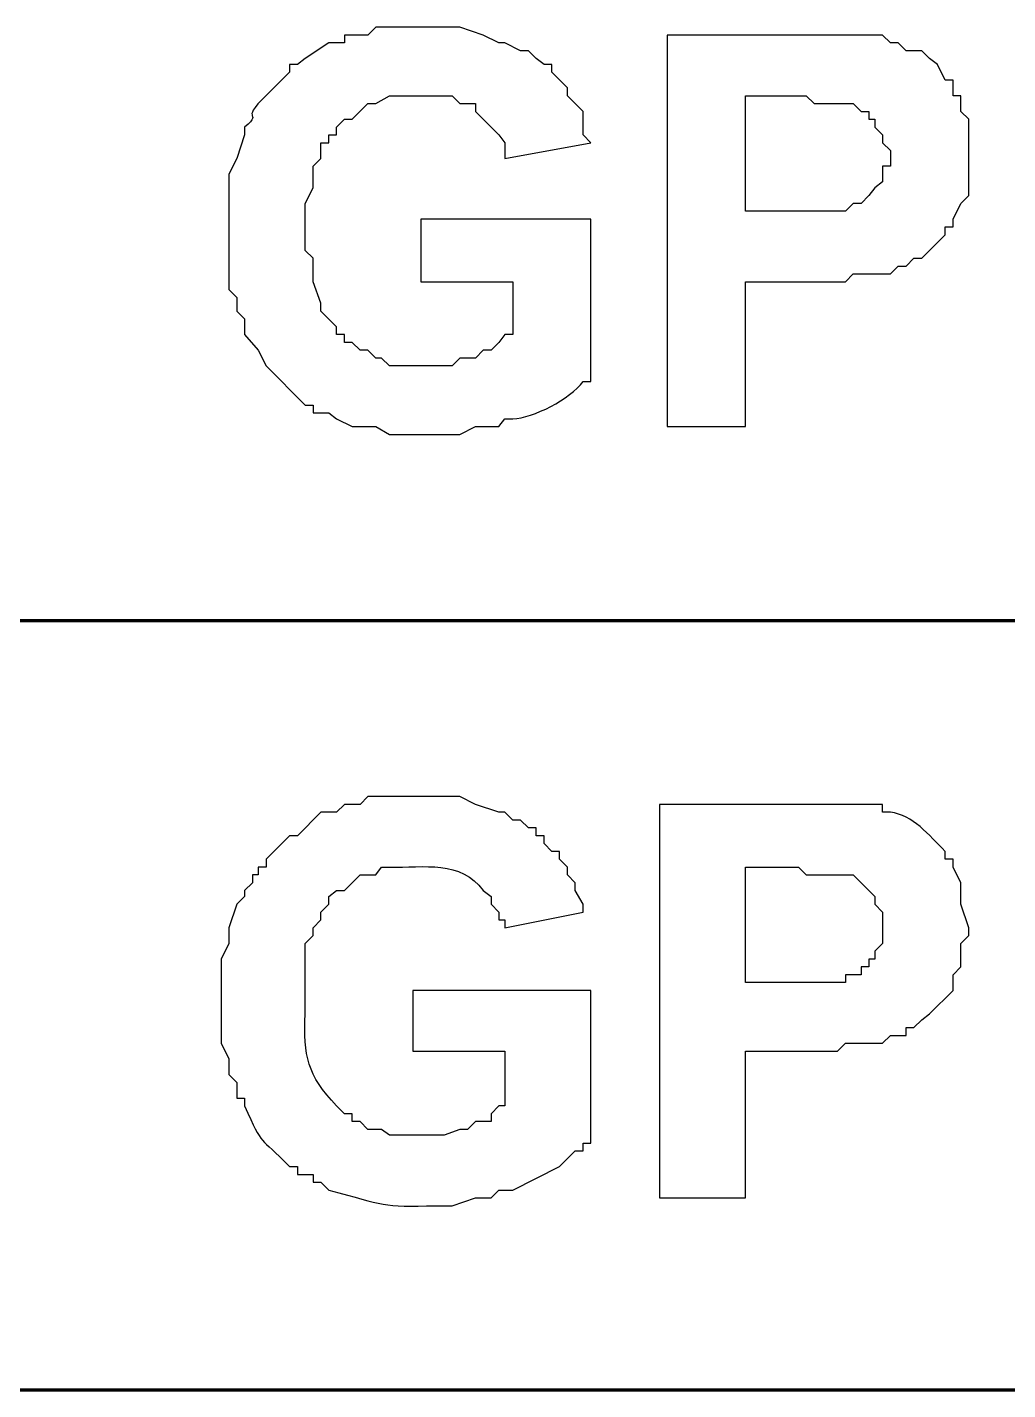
# Model space of a CAD drawing. Header units: millimetres. Extents: x -109 to -14.2, y -107.5 to -24.7.
# Drawn here: x -43.356 to -40.123, y -91.504 to -87.013 of the extents above; entities that cross this region are included whole.
import ezdxf

# ---------------------------------------------------------------- set-up
doc = ezdxf.new("R2010")
doc.units = ezdxf.units.MM
doc.header["$MEASUREMENT"] = 0
doc.layers.add('layer 1', color=7, linetype='Continuous')

msp = doc.modelspace()

# ---------------------------------------------------------------- linework, layer by layer
at = {"layer": 'layer 1', "color": 0}
for points, knots in [([(-42.0589, -87.8515), (-42.0589, -87.8515), (-42.0589, -87.645), (-42.0589, -87.645), (-42.0589, -87.645), (-42.0589, -87.645), (-41.4974, -87.645), (-41.4974, -87.645), (-41.4974, -87.645), (-41.4974, -87.645), (-41.4974, -88.1806), (-41.4974, -88.1806), (-41.4974, -88.1806), (-41.4974, -88.1806), (-41.5232, -88.1806), (-41.5232, -88.1806), (-41.5232, -88.1806), (-41.5664, -88.2373), (-41.6871, -88.3017), (-41.7556, -88.3032), (-41.7556, -88.3032), (-41.7556, -88.3032), (-41.7814, -88.3032), (-41.7814, -88.3032), (-41.7814, -88.3032), (-41.7814, -88.3032), (-41.8008, -88.329), (-41.8008, -88.329), (-41.8008, -88.329), (-41.8008, -88.329), (-41.8782, -88.329), (-41.8782, -88.329), (-41.8782, -88.329), (-41.8782, -88.329), (-41.9298, -88.3548), (-41.9298, -88.3548), (-41.9298, -88.3548), (-41.9298, -88.3548), (-42.1621, -88.3548), (-42.1621, -88.3548), (-42.1621, -88.3548), (-42.1621, -88.3548), (-42.2073, -88.329), (-42.2073, -88.329), (-42.2073, -88.329), (-42.2073, -88.329), (-42.2848, -88.329), (-42.2848, -88.329), (-42.2848, -88.329), (-42.2848, -88.329), (-42.3364, -88.3032), (-42.3364, -88.3032), (-42.3364, -88.3032), (-42.3364, -88.3032), (-42.3622, -88.2839), (-42.3622, -88.2839), (-42.3622, -88.2839), (-42.3622, -88.2839), (-42.4138, -88.2839), (-42.4138, -88.2839), (-42.4138, -88.2839), (-42.4138, -88.2839), (-42.4138, -88.258), (-42.4138, -88.258), (-42.4138, -88.258), (-42.4138, -88.258), (-42.4396, -88.258), (-42.4396, -88.258), (-42.4396, -88.258), (-42.4396, -88.258), (-42.5687, -88.129), (-42.5687, -88.129), (-42.5687, -88.129), (-42.5687, -88.129), (-42.5945, -88.0774), (-42.5945, -88.0774), (-42.5945, -88.0774), (-42.5945, -88.0774), (-42.6397, -88.0257), (-42.6397, -88.0257), (-42.6397, -88.0257), (-42.6397, -88.0257), (-42.6397, -87.9741), (-42.6397, -87.9741), (-42.6397, -87.9741), (-42.6397, -87.9741), (-42.6655, -87.9483), (-42.6655, -87.9483), (-42.6655, -87.9483), (-42.6655, -87.9483), (-42.6655, -87.9031), (-42.6655, -87.9031), (-42.6655, -87.9031), (-42.6655, -87.9031), (-42.6913, -87.8773), (-42.6913, -87.8773), (-42.6913, -87.8773), (-42.6913, -87.8773), (-42.6913, -87.4965), (-42.6913, -87.4965), (-42.6913, -87.4965), (-42.6913, -87.4965), (-42.6655, -87.4449), (-42.6655, -87.4449), (-42.6655, -87.4449), (-42.6655, -87.4449), (-42.6397, -87.3675), (-42.6397, -87.3675), (-42.6397, -87.3675), (-42.6397, -87.3675), (-42.6397, -87.3417), (-42.6397, -87.3417), (-42.6397, -87.3417), (-42.5677, -87.2814), (-42.678, -87.3366), (-42.5429, -87.2126), (-42.5429, -87.2126), (-42.5429, -87.2126), (-42.4913, -87.161), (-42.4913, -87.161), (-42.4913, -87.161), (-42.4913, -87.161), (-42.4913, -87.1351), (-42.4913, -87.1351), (-42.4913, -87.1351), (-42.4913, -87.1351), (-42.4654, -87.1351), (-42.4654, -87.1351), (-42.4654, -87.1351), (-42.4654, -87.1351), (-42.4396, -87.1158), (-42.4396, -87.1158), (-42.4396, -87.1158), (-42.4396, -87.1158), (-42.3622, -87.0642), (-42.3622, -87.0642), (-42.3622, -87.0642), (-42.3622, -87.0642), (-42.3106, -87.0642), (-42.3106, -87.0642), (-42.3106, -87.0642), (-42.3106, -87.0642), (-42.3106, -87.0383), (-42.3106, -87.0383), (-42.3106, -87.0383), (-42.3106, -87.0383), (-42.2331, -87.0383), (-42.2331, -87.0383), (-42.2331, -87.0383), (-42.2331, -87.0383), (-42.2073, -87.0125), (-42.2073, -87.0125), (-42.2073, -87.0125), (-42.2073, -87.0125), (-41.9298, -87.0125), (-41.9298, -87.0125), (-41.9298, -87.0125), (-41.9298, -87.0125), (-41.8524, -87.0383), (-41.8524, -87.0383), (-41.8524, -87.0383), (-41.8524, -87.0383), (-41.8008, -87.0642), (-41.8008, -87.0642), (-41.8008, -87.0642), (-41.8008, -87.0642), (-41.7814, -87.0642), (-41.7814, -87.0642), (-41.7814, -87.0642), (-41.7814, -87.0642), (-41.7297, -87.09), (-41.7297, -87.09), (-41.7297, -87.09), (-41.7297, -87.09), (-41.7039, -87.09), (-41.7039, -87.09), (-41.7039, -87.09), (-41.7039, -87.09), (-41.6781, -87.1158), (-41.6781, -87.1158), (-41.6781, -87.1158), (-41.6781, -87.1158), (-41.6523, -87.1351), (-41.6523, -87.1351), (-41.6523, -87.1351), (-41.6523, -87.1351), (-41.6265, -87.1351), (-41.6265, -87.1351), (-41.6265, -87.1351), (-41.6265, -87.1351), (-41.6265, -87.161), (-41.6265, -87.161), (-41.6265, -87.161), (-41.6265, -87.161), (-41.5749, -87.2126), (-41.5749, -87.2126), (-41.5749, -87.2126), (-41.5749, -87.2126), (-41.5749, -87.2384), (-41.5749, -87.2384), (-41.5749, -87.2384), (-41.5749, -87.2384), (-41.5232, -87.29), (-41.5232, -87.29), (-41.5232, -87.29), (-41.5232, -87.29), (-41.5232, -87.3675), (-41.5232, -87.3675), (-41.5232, -87.3675), (-41.5232, -87.3675), (-41.4974, -87.3933), (-41.4974, -87.3933), (-41.4974, -87.3933), (-41.4974, -87.3933), (-41.7814, -87.4449), (-41.7814, -87.4449), (-41.7814, -87.4449), (-41.7814, -87.4449), (-41.7814, -87.3933), (-41.7814, -87.3933), (-41.7814, -87.3933), (-41.7814, -87.3933), (-41.8008, -87.3675), (-41.8008, -87.3675), (-41.8008, -87.3675), (-41.8008, -87.3675), (-41.8782, -87.29), (-41.8782, -87.29), (-41.8782, -87.29), (-41.8782, -87.29), (-41.8782, -87.2642), (-41.8782, -87.2642), (-41.8782, -87.2642), (-41.8782, -87.2642), (-41.9298, -87.2642), (-41.9298, -87.2642), (-41.9298, -87.2642), (-41.9298, -87.2642), (-41.9556, -87.2384), (-41.9556, -87.2384), (-41.9556, -87.2384), (-41.9556, -87.2384), (-42.1621, -87.2384), (-42.1621, -87.2384), (-42.1621, -87.2384), (-42.1621, -87.2384), (-42.2073, -87.2642), (-42.2073, -87.2642), (-42.2073, -87.2642), (-42.2073, -87.2642), (-42.2331, -87.2642), (-42.2331, -87.2642), (-42.2331, -87.2642), (-42.2331, -87.2642), (-42.2848, -87.3158), (-42.2848, -87.3158), (-42.2848, -87.3158), (-42.2848, -87.3158), (-42.3106, -87.3158), (-42.3106, -87.3158), (-42.3106, -87.3158), (-42.3106, -87.3158), (-42.3364, -87.3417), (-42.3364, -87.3417), (-42.3364, -87.3417), (-42.3364, -87.3417), (-42.3364, -87.3675), (-42.3364, -87.3675), (-42.3364, -87.3675), (-42.3364, -87.3675), (-42.3622, -87.3675), (-42.3622, -87.3675), (-42.3622, -87.3675), (-42.3622, -87.3675), (-42.3622, -87.3933), (-42.3622, -87.3933), (-42.3622, -87.3933), (-42.3622, -87.3933), (-42.388, -87.3933), (-42.388, -87.3933), (-42.388, -87.3933), (-42.388, -87.3933), (-42.388, -87.4449), (-42.388, -87.4449), (-42.388, -87.4449), (-42.388, -87.4449), (-42.4138, -87.4707), (-42.4138, -87.4707), (-42.4138, -87.4707), (-42.4138, -87.4707), (-42.4138, -87.5417), (-42.4138, -87.5417), (-42.4138, -87.5417), (-42.4138, -87.5417), (-42.4396, -87.5933), (-42.4396, -87.5933), (-42.4396, -87.5933), (-42.4396, -87.5933), (-42.4396, -87.7482), (-42.4396, -87.7482), (-42.4396, -87.7482), (-42.4396, -87.7482), (-42.4138, -87.774), (-42.4138, -87.774), (-42.4138, -87.774), (-42.4138, -87.774), (-42.4138, -87.8515), (-42.4138, -87.8515), (-42.4138, -87.8515), (-42.4138, -87.8515), (-42.388, -87.9225), (-42.388, -87.9225), (-42.388, -87.9225), (-42.388, -87.9225), (-42.388, -87.9483), (-42.388, -87.9483), (-42.388, -87.9483), (-42.388, -87.9483), (-42.3364, -87.9999), (-42.3364, -87.9999), (-42.3364, -87.9999), (-42.3364, -87.9999), (-42.3364, -88.0257), (-42.3364, -88.0257), (-42.3364, -88.0257), (-42.3364, -88.0257), (-42.3106, -88.0257), (-42.3106, -88.0257), (-42.3106, -88.0257), (-42.3106, -88.0257), (-42.3106, -88.0515), (-42.3106, -88.0515), (-42.3106, -88.0515), (-42.3106, -88.0515), (-42.2848, -88.0515), (-42.2848, -88.0515), (-42.2848, -88.0515), (-42.2848, -88.0515), (-42.2589, -88.0774), (-42.2589, -88.0774), (-42.2589, -88.0774), (-42.2589, -88.0774), (-42.2331, -88.0774), (-42.2331, -88.0774), (-42.2331, -88.0774), (-42.2331, -88.0774), (-42.2073, -88.1032), (-42.2073, -88.1032), (-42.2073, -88.1032), (-42.2073, -88.1032), (-42.188, -88.1032), (-42.188, -88.1032), (-42.188, -88.1032), (-42.188, -88.1032), (-42.1621, -88.129), (-42.1621, -88.129), (-42.1621, -88.129), (-42.1621, -88.129), (-41.9556, -88.129), (-41.9556, -88.129), (-41.9556, -88.129), (-41.9556, -88.129), (-41.9298, -88.1032), (-41.9298, -88.1032), (-41.9298, -88.1032), (-41.9298, -88.1032), (-41.8782, -88.1032), (-41.8782, -88.1032), (-41.8782, -88.1032), (-41.8782, -88.1032), (-41.8524, -88.0774), (-41.8524, -88.0774), (-41.8524, -88.0774), (-41.8524, -88.0774), (-41.8265, -88.0774), (-41.8265, -88.0774), (-41.8265, -88.0774), (-41.8265, -88.0774), (-41.8008, -88.0515), (-41.8008, -88.0515), (-41.8008, -88.0515), (-41.8008, -88.0515), (-41.7814, -88.0257), (-41.7814, -88.0257), (-41.7814, -88.0257), (-41.7814, -88.0257), (-41.7556, -88.0257), (-41.7556, -88.0257), (-41.7556, -88.0257), (-41.7556, -88.0257), (-41.7556, -87.8515), (-41.7556, -87.8515), (-41.7556, -87.8515), (-41.7556, -87.8515), (-42.0589, -87.8515), (-42.0589, -87.8515)], [0, 0, 0, 0, 0.01, 0.01, 0.01, 0.01, 0.02, 0.02, 0.02, 0.02, 0.03, 0.03, 0.03, 0.03, 0.04, 0.04, 0.04, 0.04, 0.05, 0.05, 0.05, 0.05, 0.06, 0.06, 0.06, 0.06, 0.07, 0.07, 0.07, 0.07, 0.08, 0.08, 0.08, 0.08, 0.09, 0.09, 0.09, 0.09, 0.1, 0.1, 0.1, 0.1, 0.11, 0.11, 0.11, 0.11, 0.12, 0.12, 0.12, 0.12, 0.13, 0.13, 0.13, 0.13, 0.14, 0.14, 0.14, 0.14, 0.15, 0.15, 0.15, 0.15, 0.16, 0.16, 0.16, 0.16, 0.17, 0.17, 0.17, 0.17, 0.18, 0.18, 0.18, 0.18, 0.19, 0.19, 0.19, 0.19, 0.2, 0.2, 0.2, 0.2, 0.21, 0.21, 0.21, 0.21, 0.22, 0.22, 0.22, 0.22, 0.23, 0.23, 0.23, 0.23, 0.24, 0.24, 0.24, 0.24, 0.25, 0.25, 0.25, 0.25, 0.26, 0.26, 0.26, 0.26, 0.27, 0.27, 0.27, 0.27, 0.28, 0.28, 0.28, 0.28, 0.29, 0.29, 0.29, 0.29, 0.3, 0.3, 0.3, 0.3, 0.31, 0.31, 0.31, 0.31, 0.32, 0.32, 0.32, 0.32, 0.33, 0.33, 0.33, 0.33, 0.34, 0.34, 0.34, 0.34, 0.35, 0.35, 0.35, 0.35, 0.36, 0.36, 0.36, 0.36, 0.37, 0.37, 0.37, 0.37, 0.38, 0.38, 0.38, 0.38, 0.39, 0.39, 0.39, 0.39, 0.4, 0.4, 0.4, 0.4, 0.41, 0.41, 0.41, 0.41, 0.42, 0.42, 0.42, 0.42, 0.43, 0.43, 0.43, 0.43, 0.44, 0.44, 0.44, 0.44, 0.45, 0.45, 0.45, 0.45, 0.46, 0.46, 0.46, 0.46, 0.47, 0.47, 0.47, 0.47, 0.48, 0.48, 0.48, 0.48, 0.49, 0.49, 0.49, 0.49, 0.5, 0.5, 0.5, 0.5, 0.51, 0.51, 0.51, 0.51, 0.52, 0.52, 0.52, 0.52, 0.53, 0.53, 0.53, 0.53, 0.54, 0.54, 0.54, 0.54, 0.55, 0.55, 0.55, 0.55, 0.56, 0.56, 0.56, 0.56, 0.57, 0.57, 0.57, 0.57, 0.58, 0.58, 0.58, 0.58, 0.59, 0.59, 0.59, 0.59, 0.6, 0.6, 0.6, 0.6, 0.61, 0.61, 0.61, 0.61, 0.62, 0.62, 0.62, 0.62, 0.63, 0.63, 0.63, 0.63, 0.64, 0.64, 0.64, 0.64, 0.65, 0.65, 0.65, 0.65, 0.66, 0.66, 0.66, 0.66, 0.67, 0.67, 0.67, 0.67, 0.68, 0.68, 0.68, 0.68, 0.69, 0.69, 0.69, 0.69, 0.7, 0.7, 0.7, 0.7, 0.71, 0.71, 0.71, 0.71, 0.72, 0.72, 0.72, 0.72, 0.73, 0.73, 0.73, 0.73, 0.74, 0.74, 0.74, 0.74, 0.75, 0.75, 0.75, 0.75, 0.76, 0.76, 0.76, 0.76, 0.77, 0.77, 0.77, 0.77, 0.78, 0.78, 0.78, 0.78, 0.79, 0.79, 0.79, 0.79, 0.8, 0.8, 0.8, 0.8, 0.81, 0.81, 0.81, 0.81, 0.82, 0.82, 0.82, 0.82, 0.83, 0.83, 0.83, 0.83, 0.84, 0.84, 0.84, 0.84, 0.85, 0.85, 0.85, 0.85, 0.86, 0.86, 0.86, 0.86, 0.87, 0.87, 0.87, 0.87, 0.88, 0.88, 0.88, 0.88, 0.89, 0.89, 0.89, 0.89, 0.9, 0.9, 0.9, 0.9, 0.91, 0.91, 0.91, 0.91, 0.92, 0.92, 0.92, 0.92, 0.93, 0.93, 0.93, 0.93, 0.94, 0.94, 0.94, 0.94, 0.95, 0.95, 0.95, 0.95, 0.96, 0.96, 0.96, 0.96, 0.97, 0.97, 0.97, 0.97, 0.98, 0.98, 0.98, 0.98, 1, 1, 1, 1]), ([(-41.2457, -88.329), (-41.2457, -88.329), (-41.2457, -87.0383), (-41.2457, -87.0383), (-41.2457, -87.0383), (-41.2457, -87.0383), (-40.7875, -87.0383), (-40.7875, -87.0383), (-40.7875, -87.0383), (-40.7359, -87.0383), (-40.6843, -87.0383), (-40.6327, -87.0383), (-40.6327, -87.0383), (-40.6327, -87.0383), (-40.5359, -87.0383), (-40.5359, -87.0383), (-40.5359, -87.0383), (-40.5359, -87.0383), (-40.51, -87.0642), (-40.51, -87.0642), (-40.51, -87.0642), (-40.51, -87.0642), (-40.4842, -87.0642), (-40.4842, -87.0642), (-40.4842, -87.0642), (-40.4842, -87.0642), (-40.4584, -87.09), (-40.4584, -87.09), (-40.4584, -87.09), (-40.4584, -87.09), (-40.4068, -87.09), (-40.4068, -87.09), (-40.4068, -87.09), (-40.4068, -87.09), (-40.381, -87.1158), (-40.381, -87.1158), (-40.381, -87.1158), (-40.381, -87.1158), (-40.3552, -87.1351), (-40.3552, -87.1351), (-40.3552, -87.1351), (-40.3552, -87.1351), (-40.3294, -87.1868), (-40.3294, -87.1868), (-40.3294, -87.1868), (-40.3294, -87.1868), (-40.3035, -87.1868), (-40.3035, -87.1868), (-40.3035, -87.1868), (-40.3035, -87.1868), (-40.3035, -87.2384), (-40.3035, -87.2384), (-40.3035, -87.2384), (-40.3035, -87.2384), (-40.2777, -87.2384), (-40.2777, -87.2384), (-40.2777, -87.2384), (-40.2777, -87.2384), (-40.2777, -87.29), (-40.2777, -87.29), (-40.2777, -87.29), (-40.2777, -87.29), (-40.2519, -87.3158), (-40.2519, -87.3158), (-40.2519, -87.3158), (-40.2519, -87.3158), (-40.2519, -87.5675), (-40.2519, -87.5675), (-40.2519, -87.5675), (-40.2519, -87.5675), (-40.2777, -87.5933), (-40.2777, -87.5933), (-40.2777, -87.5933), (-40.2777, -87.5933), (-40.3035, -87.645), (-40.3035, -87.645), (-40.3035, -87.645), (-40.3035, -87.645), (-40.3035, -87.6708), (-40.3035, -87.6708), (-40.3035, -87.6708), (-40.3035, -87.6708), (-40.3294, -87.6708), (-40.3294, -87.6708), (-40.3294, -87.6708), (-40.3294, -87.6708), (-40.3294, -87.6966), (-40.3294, -87.6966), (-40.3294, -87.6966), (-40.3294, -87.6966), (-40.4068, -87.774), (-40.4068, -87.774), (-40.4068, -87.774), (-40.4068, -87.774), (-40.4326, -87.774), (-40.4326, -87.774), (-40.4326, -87.774), (-40.4326, -87.774), (-40.4584, -87.7998), (-40.4584, -87.7998), (-40.4584, -87.7998), (-40.4584, -87.7998), (-40.4842, -87.7998), (-40.4842, -87.7998), (-40.4842, -87.7998), (-40.4842, -87.7998), (-40.51, -87.8257), (-40.51, -87.8257), (-40.51, -87.8257), (-40.51, -87.8257), (-40.6327, -87.8257), (-40.6327, -87.8257), (-40.6327, -87.8257), (-40.6327, -87.8257), (-40.6585, -87.8515), (-40.6585, -87.8515), (-40.6585, -87.8515), (-40.6585, -87.8515), (-40.9876, -87.8515), (-40.9876, -87.8515), (-40.9876, -87.8515), (-40.9876, -87.8515), (-40.9876, -88.329), (-40.9876, -88.329), (-40.9876, -88.329), (-40.9876, -88.329), (-41.2457, -88.329), (-41.2457, -88.329)], [0, 0, 0, 0, 0.030303, 0.030303, 0.030303, 0.030303, 0.060606, 0.060606, 0.060606, 0.060606, 0.090909, 0.090909, 0.090909, 0.090909, 0.121212, 0.121212, 0.121212, 0.121212, 0.151515, 0.151515, 0.151515, 0.151515, 0.181818, 0.181818, 0.181818, 0.181818, 0.212121, 0.212121, 0.212121, 0.212121, 0.242424, 0.242424, 0.242424, 0.242424, 0.272727, 0.272727, 0.272727, 0.272727, 0.30303, 0.30303, 0.30303, 0.30303, 0.333333, 0.333333, 0.333333, 0.333333, 0.363636, 0.363636, 0.363636, 0.363636, 0.393939, 0.393939, 0.393939, 0.393939, 0.424242, 0.424242, 0.424242, 0.424242, 0.454545, 0.454545, 0.454545, 0.454545, 0.484848, 0.484848, 0.484848, 0.484848, 0.515152, 0.515152, 0.515152, 0.515152, 0.545455, 0.545455, 0.545455, 0.545455, 0.575758, 0.575758, 0.575758, 0.575758, 0.606061, 0.606061, 0.606061, 0.606061, 0.636364, 0.636364, 0.636364, 0.636364, 0.666667, 0.666667, 0.666667, 0.666667, 0.69697, 0.69697, 0.69697, 0.69697, 0.727273, 0.727273, 0.727273, 0.727273, 0.757576, 0.757576, 0.757576, 0.757576, 0.787879, 0.787879, 0.787879, 0.787879, 0.818182, 0.818182, 0.818182, 0.818182, 0.848485, 0.848485, 0.848485, 0.848485, 0.878788, 0.878788, 0.878788, 0.878788, 0.909091, 0.909091, 0.909091, 0.909091, 0.939394, 0.939394, 0.939394, 0.939394, 1, 1, 1, 1]), ([(-40.9876, -87.2384), (-40.9876, -87.2384), (-40.9876, -87.6191), (-40.9876, -87.6191), (-40.9876, -87.6191), (-40.9876, -87.6191), (-40.6585, -87.6191), (-40.6585, -87.6191), (-40.6585, -87.6191), (-40.6585, -87.6191), (-40.6327, -87.5933), (-40.6327, -87.5933), (-40.6327, -87.5933), (-40.6327, -87.5933), (-40.6068, -87.5933), (-40.6068, -87.5933), (-40.6068, -87.5933), (-40.6068, -87.5933), (-40.581, -87.5675), (-40.581, -87.5675), (-40.581, -87.5675), (-40.581, -87.5675), (-40.5617, -87.5417), (-40.5617, -87.5417), (-40.5617, -87.5417), (-40.5617, -87.5417), (-40.5359, -87.5223), (-40.5359, -87.5223), (-40.5359, -87.5223), (-40.5359, -87.5223), (-40.5359, -87.4707), (-40.5359, -87.4707), (-40.5359, -87.4707), (-40.5359, -87.4707), (-40.51, -87.4707), (-40.51, -87.4707), (-40.51, -87.4707), (-40.51, -87.4707), (-40.51, -87.4191), (-40.51, -87.4191), (-40.51, -87.4191), (-40.51, -87.4191), (-40.5359, -87.3933), (-40.5359, -87.3933), (-40.5359, -87.3933), (-40.5359, -87.3933), (-40.5359, -87.3675), (-40.5359, -87.3675), (-40.5359, -87.3675), (-40.5359, -87.3675), (-40.5617, -87.3417), (-40.5617, -87.3417), (-40.5617, -87.3417), (-40.5617, -87.3417), (-40.5617, -87.3158), (-40.5617, -87.3158), (-40.5617, -87.3158), (-40.5617, -87.3158), (-40.581, -87.3158), (-40.581, -87.3158), (-40.581, -87.3158), (-40.581, -87.3158), (-40.581, -87.29), (-40.581, -87.29), (-40.581, -87.29), (-40.581, -87.29), (-40.6068, -87.29), (-40.6068, -87.29), (-40.6068, -87.29), (-40.6068, -87.29), (-40.6327, -87.2642), (-40.6327, -87.2642), (-40.6327, -87.2642), (-40.6327, -87.2642), (-40.7617, -87.2642), (-40.7617, -87.2642), (-40.7617, -87.2642), (-40.7617, -87.2642), (-40.7875, -87.2384), (-40.7875, -87.2384), (-40.7875, -87.2384), (-40.7875, -87.2384), (-40.865, -87.2384), (-40.865, -87.2384), (-40.865, -87.2384), (-40.865, -87.2384), (-40.9876, -87.2384), (-40.9876, -87.2384)], [0, 0, 0, 0, 0.043478, 0.043478, 0.043478, 0.043478, 0.086957, 0.086957, 0.086957, 0.086957, 0.130435, 0.130435, 0.130435, 0.130435, 0.173913, 0.173913, 0.173913, 0.173913, 0.217391, 0.217391, 0.217391, 0.217391, 0.26087, 0.26087, 0.26087, 0.26087, 0.304348, 0.304348, 0.304348, 0.304348, 0.347826, 0.347826, 0.347826, 0.347826, 0.391304, 0.391304, 0.391304, 0.391304, 0.434783, 0.434783, 0.434783, 0.434783, 0.478261, 0.478261, 0.478261, 0.478261, 0.521739, 0.521739, 0.521739, 0.521739, 0.565217, 0.565217, 0.565217, 0.565217, 0.608696, 0.608696, 0.608696, 0.608696, 0.652174, 0.652174, 0.652174, 0.652174, 0.695652, 0.695652, 0.695652, 0.695652, 0.73913, 0.73913, 0.73913, 0.73913, 0.782609, 0.782609, 0.782609, 0.782609, 0.826087, 0.826087, 0.826087, 0.826087, 0.869565, 0.869565, 0.869565, 0.869565, 0.913043, 0.913043, 0.913043, 0.913043, 1, 1, 1, 1]), ([(-42.0847, -90.3877), (-42.0847, -90.3877), (-42.0847, -90.1876), (-42.0847, -90.1876), (-42.0847, -90.1876), (-42.0847, -90.1876), (-41.4974, -90.1876), (-41.4974, -90.1876), (-41.4974, -90.1876), (-41.4974, -90.1876), (-41.4974, -90.691), (-41.4974, -90.691), (-41.4974, -90.691), (-41.4974, -90.691), (-41.5232, -90.691), (-41.5232, -90.691), (-41.5232, -90.691), (-41.5232, -90.691), (-41.5232, -90.7168), (-41.5232, -90.7168), (-41.5232, -90.7168), (-41.5232, -90.7168), (-41.5491, -90.7168), (-41.5491, -90.7168), (-41.5491, -90.7168), (-41.5491, -90.7168), (-41.6007, -90.7685), (-41.6007, -90.7685), (-41.6007, -90.7685), (-41.6007, -90.7685), (-41.7556, -90.8459), (-41.7556, -90.8459), (-41.7556, -90.8459), (-41.7556, -90.8459), (-41.8008, -90.8459), (-41.8008, -90.8459), (-41.8008, -90.8459), (-41.8008, -90.8459), (-41.8265, -90.8717), (-41.8265, -90.8717), (-41.8265, -90.8717), (-41.8265, -90.8717), (-41.8782, -90.8717), (-41.8782, -90.8717), (-41.8782, -90.8717), (-41.8782, -90.8717), (-41.9556, -90.8975), (-41.9556, -90.8975), (-41.9556, -90.8975), (-41.9556, -90.8975), (-42.0073, -90.8975), (-42.0073, -90.8975), (-42.0073, -90.8975), (-42.1906, -90.9028), (-42.1736, -90.896), (-42.3622, -90.8459), (-42.3622, -90.8459), (-42.3622, -90.8459), (-42.388, -90.8201), (-42.388, -90.8201), (-42.388, -90.8201), (-42.388, -90.8201), (-42.4138, -90.8201), (-42.4138, -90.8201), (-42.4138, -90.8201), (-42.4138, -90.8201), (-42.4138, -90.7943), (-42.4138, -90.7943), (-42.4138, -90.7943), (-42.4138, -90.7943), (-42.4654, -90.7943), (-42.4654, -90.7943), (-42.4654, -90.7943), (-42.4654, -90.7943), (-42.4654, -90.7685), (-42.4654, -90.7685), (-42.4654, -90.7685), (-42.4654, -90.7685), (-42.4913, -90.7685), (-42.4913, -90.7685), (-42.4913, -90.7685), (-42.5944, -90.6621), (-42.576, -90.7102), (-42.6397, -90.5684), (-42.6397, -90.5684), (-42.6397, -90.5684), (-42.6397, -90.5426), (-42.6397, -90.5426), (-42.6397, -90.5426), (-42.6397, -90.5426), (-42.6655, -90.5426), (-42.6655, -90.5426), (-42.6655, -90.5426), (-42.6655, -90.5426), (-42.6655, -90.491), (-42.6655, -90.491), (-42.6655, -90.491), (-42.6655, -90.491), (-42.6913, -90.4651), (-42.6913, -90.4651), (-42.6913, -90.4651), (-42.6913, -90.4651), (-42.6913, -90.4135), (-42.6913, -90.4135), (-42.6913, -90.4135), (-42.6913, -90.4135), (-42.7171, -90.3619), (-42.7171, -90.3619), (-42.7171, -90.3619), (-42.7171, -90.3619), (-42.7171, -90.0844), (-42.7171, -90.0844), (-42.7171, -90.0844), (-42.7171, -90.0844), (-42.6913, -90.0328), (-42.6913, -90.0328), (-42.6913, -90.0328), (-42.6913, -90.0328), (-42.6913, -89.9811), (-42.6913, -89.9811), (-42.6913, -89.9811), (-42.6913, -89.9811), (-42.6655, -89.9037), (-42.6655, -89.9037), (-42.6655, -89.9037), (-42.6655, -89.9037), (-42.6397, -89.8779), (-42.6397, -89.8779), (-42.6397, -89.8779), (-42.6397, -89.8779), (-42.6397, -89.8585), (-42.6397, -89.8585), (-42.6397, -89.8585), (-42.6397, -89.8585), (-42.6139, -89.8327), (-42.6139, -89.8327), (-42.6139, -89.8327), (-42.6139, -89.8327), (-42.6139, -89.8069), (-42.6139, -89.8069), (-42.6139, -89.8069), (-42.6139, -89.8069), (-42.5945, -89.8069), (-42.5945, -89.8069), (-42.5945, -89.8069), (-42.5945, -89.8069), (-42.5945, -89.7811), (-42.5945, -89.7811), (-42.5945, -89.7811), (-42.5945, -89.7811), (-42.5687, -89.7811), (-42.5687, -89.7811), (-42.5687, -89.7811), (-42.5687, -89.7811), (-42.5687, -89.7553), (-42.5687, -89.7553), (-42.5687, -89.7553), (-42.5687, -89.7553), (-42.4913, -89.6778), (-42.4913, -89.6778), (-42.4913, -89.6778), (-42.4913, -89.6778), (-42.4654, -89.6778), (-42.4654, -89.6778), (-42.4654, -89.6778), (-42.4654, -89.6778), (-42.388, -89.6004), (-42.388, -89.6004), (-42.388, -89.6004), (-42.388, -89.6004), (-42.3364, -89.6004), (-42.3364, -89.6004), (-42.3364, -89.6004), (-42.3364, -89.6004), (-42.3106, -89.5745), (-42.3106, -89.5745), (-42.3106, -89.5745), (-42.3106, -89.5745), (-42.2589, -89.5745), (-42.2589, -89.5745), (-42.2589, -89.5745), (-42.2589, -89.5745), (-42.2331, -89.5488), (-42.2331, -89.5488), (-42.2331, -89.5488), (-42.2331, -89.5488), (-41.9298, -89.5488), (-41.9298, -89.5488), (-41.9298, -89.5488), (-41.9298, -89.5488), (-41.8782, -89.5745), (-41.8782, -89.5745), (-41.8782, -89.5745), (-41.8782, -89.5745), (-41.8008, -89.6004), (-41.8008, -89.6004), (-41.8008, -89.6004), (-41.8008, -89.6004), (-41.7814, -89.6004), (-41.7814, -89.6004), (-41.7814, -89.6004), (-41.7814, -89.6004), (-41.7556, -89.6262), (-41.7556, -89.6262), (-41.7556, -89.6262), (-41.7556, -89.6262), (-41.7297, -89.6262), (-41.7297, -89.6262), (-41.7297, -89.6262), (-41.7297, -89.6262), (-41.7039, -89.652), (-41.7039, -89.652), (-41.7039, -89.652), (-41.7039, -89.652), (-41.6781, -89.652), (-41.6781, -89.652), (-41.6781, -89.652), (-41.6781, -89.652), (-41.6781, -89.6778), (-41.6781, -89.6778), (-41.6781, -89.6778), (-41.6781, -89.6778), (-41.6523, -89.6778), (-41.6523, -89.6778), (-41.6523, -89.6778), (-41.6523, -89.6778), (-41.6523, -89.7036), (-41.6523, -89.7036), (-41.6523, -89.7036), (-41.6523, -89.7036), (-41.6265, -89.7294), (-41.6265, -89.7294), (-41.6265, -89.7294), (-41.6265, -89.7294), (-41.6007, -89.7294), (-41.6007, -89.7294), (-41.6007, -89.7294), (-41.6007, -89.7294), (-41.6007, -89.7553), (-41.6007, -89.7553), (-41.6007, -89.7553), (-41.6007, -89.7553), (-41.5749, -89.7811), (-41.5749, -89.7811), (-41.5749, -89.7811), (-41.5749, -89.7811), (-41.5749, -89.8069), (-41.5749, -89.8069), (-41.5749, -89.8069), (-41.5749, -89.8069), (-41.5491, -89.8327), (-41.5491, -89.8327), (-41.5491, -89.8327), (-41.5491, -89.8327), (-41.5491, -89.8585), (-41.5491, -89.8585), (-41.5491, -89.8585), (-41.5491, -89.8585), (-41.5232, -89.9037), (-41.5232, -89.9037), (-41.5232, -89.9037), (-41.5232, -89.9037), (-41.5232, -89.9295), (-41.5232, -89.9295), (-41.5232, -89.9295), (-41.5232, -89.9295), (-41.7814, -89.9811), (-41.7814, -89.9811), (-41.7814, -89.9811), (-41.7814, -89.9811), (-41.7814, -89.9553), (-41.7814, -89.9553), (-41.7814, -89.9553), (-41.7814, -89.9553), (-41.8008, -89.9553), (-41.8008, -89.9553), (-41.8008, -89.9553), (-41.8008, -89.9553), (-41.8008, -89.9295), (-41.8008, -89.9295), (-41.8008, -89.9295), (-41.8008, -89.9295), (-41.8265, -89.9037), (-41.8265, -89.9037), (-41.8265, -89.9037), (-41.8265, -89.9037), (-41.8265, -89.8779), (-41.8265, -89.8779), (-41.8265, -89.8779), (-41.8265, -89.8779), (-41.8524, -89.8585), (-41.8524, -89.8585), (-41.8524, -89.8585), (-41.9257, -89.7574), (-42.048, -89.7833), (-42.1621, -89.7811), (-42.1621, -89.7811), (-42.1621, -89.7811), (-42.188, -89.7811), (-42.188, -89.7811), (-42.188, -89.7811), (-42.188, -89.7811), (-42.2073, -89.8069), (-42.2073, -89.8069), (-42.2073, -89.8069), (-42.2073, -89.8069), (-42.2589, -89.8069), (-42.2589, -89.8069), (-42.2589, -89.8069), (-42.2589, -89.8069), (-42.3106, -89.8585), (-42.3106, -89.8585), (-42.3106, -89.8585), (-42.3106, -89.8585), (-42.3364, -89.8585), (-42.3364, -89.8585), (-42.3364, -89.8585), (-42.3364, -89.8585), (-42.3622, -89.8779), (-42.3622, -89.8779), (-42.3622, -89.8779), (-42.3622, -89.8779), (-42.3622, -89.9037), (-42.3622, -89.9037), (-42.3622, -89.9037), (-42.3622, -89.9037), (-42.388, -89.9295), (-42.388, -89.9295), (-42.388, -89.9295), (-42.388, -89.9295), (-42.388, -89.9553), (-42.388, -89.9553), (-42.388, -89.9553), (-42.388, -89.9553), (-42.4138, -89.9811), (-42.4138, -89.9811), (-42.4138, -89.9811), (-42.4138, -89.9811), (-42.4138, -90.0069), (-42.4138, -90.0069), (-42.4138, -90.0069), (-42.4138, -90.0069), (-42.4396, -90.0328), (-42.4396, -90.0328), (-42.4396, -90.0328), (-42.4396, -90.0328), (-42.4396, -90.2651), (-42.4396, -90.2651), (-42.4396, -90.2651), (-42.4464, -90.4047), (-42.4325, -90.4661), (-42.3364, -90.5684), (-42.3364, -90.5684), (-42.3364, -90.5684), (-42.3106, -90.5942), (-42.3106, -90.5942), (-42.3106, -90.5942), (-42.3106, -90.5942), (-42.2848, -90.5942), (-42.2848, -90.5942), (-42.2848, -90.5942), (-42.2848, -90.5942), (-42.2848, -90.62), (-42.2848, -90.62), (-42.2848, -90.62), (-42.2848, -90.62), (-42.2589, -90.62), (-42.2589, -90.62), (-42.2589, -90.62), (-42.2589, -90.62), (-42.2331, -90.6458), (-42.2331, -90.6458), (-42.2331, -90.6458), (-42.2331, -90.6458), (-42.188, -90.6458), (-42.188, -90.6458), (-42.188, -90.6458), (-42.188, -90.6458), (-42.1621, -90.6652), (-42.1621, -90.6652), (-42.1621, -90.6652), (-42.1621, -90.6652), (-41.9814, -90.6652), (-41.9814, -90.6652), (-41.9814, -90.6652), (-41.9814, -90.6652), (-41.9298, -90.6458), (-41.9298, -90.6458), (-41.9298, -90.6458), (-41.9298, -90.6458), (-41.904, -90.6458), (-41.904, -90.6458), (-41.904, -90.6458), (-41.904, -90.6458), (-41.8782, -90.62), (-41.8782, -90.62), (-41.8782, -90.62), (-41.8782, -90.62), (-41.8265, -90.62), (-41.8265, -90.62), (-41.8265, -90.62), (-41.8265, -90.62), (-41.8265, -90.5942), (-41.8265, -90.5942), (-41.8265, -90.5942), (-41.8265, -90.5942), (-41.8008, -90.5684), (-41.8008, -90.5684), (-41.8008, -90.5684), (-41.8008, -90.5684), (-41.7814, -90.5684), (-41.7814, -90.5684), (-41.7814, -90.5684), (-41.7814, -90.5684), (-41.7814, -90.3877), (-41.7814, -90.3877), (-41.7814, -90.3877), (-41.7814, -90.3877), (-42.0847, -90.3877), (-42.0847, -90.3877)], [0, 0, 0, 0, 0.009434, 0.009434, 0.009434, 0.009434, 0.018868, 0.018868, 0.018868, 0.018868, 0.028302, 0.028302, 0.028302, 0.028302, 0.037736, 0.037736, 0.037736, 0.037736, 0.04717, 0.04717, 0.04717, 0.04717, 0.056604, 0.056604, 0.056604, 0.056604, 0.066038, 0.066038, 0.066038, 0.066038, 0.075472, 0.075472, 0.075472, 0.075472, 0.084906, 0.084906, 0.084906, 0.084906, 0.09434, 0.09434, 0.09434, 0.09434, 0.103774, 0.103774, 0.103774, 0.103774, 0.113208, 0.113208, 0.113208, 0.113208, 0.122642, 0.122642, 0.122642, 0.122642, 0.132075, 0.132075, 0.132075, 0.132075, 0.141509, 0.141509, 0.141509, 0.141509, 0.150943, 0.150943, 0.150943, 0.150943, 0.160377, 0.160377, 0.160377, 0.160377, 0.169811, 0.169811, 0.169811, 0.169811, 0.179245, 0.179245, 0.179245, 0.179245, 0.188679, 0.188679, 0.188679, 0.188679, 0.198113, 0.198113, 0.198113, 0.198113, 0.207547, 0.207547, 0.207547, 0.207547, 0.216981, 0.216981, 0.216981, 0.216981, 0.226415, 0.226415, 0.226415, 0.226415, 0.235849, 0.235849, 0.235849, 0.235849, 0.245283, 0.245283, 0.245283, 0.245283, 0.254717, 0.254717, 0.254717, 0.254717, 0.264151, 0.264151, 0.264151, 0.264151, 0.273585, 0.273585, 0.273585, 0.273585, 0.283019, 0.283019, 0.283019, 0.283019, 0.292453, 0.292453, 0.292453, 0.292453, 0.301887, 0.301887, 0.301887, 0.301887, 0.311321, 0.311321, 0.311321, 0.311321, 0.320755, 0.320755, 0.320755, 0.320755, 0.330189, 0.330189, 0.330189, 0.330189, 0.339623, 0.339623, 0.339623, 0.339623, 0.349057, 0.349057, 0.349057, 0.349057, 0.358491, 0.358491, 0.358491, 0.358491, 0.367925, 0.367925, 0.367925, 0.367925, 0.377358, 0.377358, 0.377358, 0.377359, 0.386792, 0.386792, 0.386792, 0.386792, 0.396226, 0.396226, 0.396226, 0.396226, 0.40566, 0.40566, 0.40566, 0.40566, 0.415094, 0.415094, 0.415094, 0.415094, 0.424528, 0.424528, 0.424528, 0.424528, 0.433962, 0.433962, 0.433962, 0.433962, 0.443396, 0.443396, 0.443396, 0.443396, 0.45283, 0.45283, 0.45283, 0.45283, 0.462264, 0.462264, 0.462264, 0.462264, 0.471698, 0.471698, 0.471698, 0.471698, 0.481132, 0.481132, 0.481132, 0.481132, 0.490566, 0.490566, 0.490566, 0.490566, 0.5, 0.5, 0.5, 0.5, 0.509434, 0.509434, 0.509434, 0.509434, 0.518868, 0.518868, 0.518868, 0.518868, 0.528302, 0.528302, 0.528302, 0.528302, 0.537736, 0.537736, 0.537736, 0.537736, 0.54717, 0.54717, 0.54717, 0.54717, 0.556604, 0.556604, 0.556604, 0.556604, 0.566038, 0.566038, 0.566038, 0.566038, 0.575472, 0.575472, 0.575472, 0.575472, 0.584906, 0.584906, 0.584906, 0.584906, 0.59434, 0.59434, 0.59434, 0.59434, 0.603774, 0.603774, 0.603774, 0.603774, 0.613208, 0.613208, 0.613208, 0.613208, 0.622642, 0.622642, 0.622642, 0.622642, 0.632075, 0.632075, 0.632075, 0.632075, 0.641509, 0.641509, 0.641509, 0.641509, 0.650943, 0.650943, 0.650943, 0.650943, 0.660377, 0.660377, 0.660377, 0.660377, 0.669811, 0.669811, 0.669811, 0.669811, 0.679245, 0.679245, 0.679245, 0.679245, 0.688679, 0.688679, 0.688679, 0.688679, 0.698113, 0.698113, 0.698113, 0.698113, 0.707547, 0.707547, 0.707547, 0.707547, 0.716981, 0.716981, 0.716981, 0.716981, 0.726415, 0.726415, 0.726415, 0.726415, 0.735849, 0.735849, 0.735849, 0.735849, 0.745283, 0.745283, 0.745283, 0.745283, 0.754717, 0.754717, 0.754717, 0.754717, 0.764151, 0.764151, 0.764151, 0.764151, 0.773585, 0.773585, 0.773585, 0.773585, 0.783019, 0.783019, 0.783019, 0.783019, 0.792453, 0.792453, 0.792453, 0.792453, 0.801887, 0.801887, 0.801887, 0.801887, 0.811321, 0.811321, 0.811321, 0.811321, 0.820755, 0.820755, 0.820755, 0.820755, 0.830189, 0.830189, 0.830189, 0.830189, 0.839623, 0.839623, 0.839623, 0.839623, 0.849057, 0.849057, 0.849057, 0.849057, 0.858491, 0.858491, 0.858491, 0.858491, 0.867925, 0.867925, 0.867925, 0.867925, 0.877358, 0.877358, 0.877358, 0.877359, 0.886792, 0.886792, 0.886792, 0.886792, 0.896226, 0.896226, 0.896226, 0.896226, 0.90566, 0.90566, 0.90566, 0.90566, 0.915094, 0.915094, 0.915094, 0.915094, 0.924528, 0.924528, 0.924528, 0.924528, 0.933962, 0.933962, 0.933962, 0.933962, 0.943396, 0.943396, 0.943396, 0.943396, 0.95283, 0.95283, 0.95283, 0.95283, 0.962264, 0.962264, 0.962264, 0.962264, 0.971698, 0.971698, 0.971698, 0.971698, 0.981132, 0.981132, 0.981132, 0.981132, 1, 1, 1, 1]), ([(-41.2716, -90.8717), (-41.2716, -90.8717), (-41.2716, -89.5745), (-41.2716, -89.5745), (-41.2716, -89.5745), (-41.2716, -89.5745), (-40.8392, -89.5745), (-40.8392, -89.5745), (-40.8392, -89.5745), (-40.7467, -89.5745), (-40.6542, -89.5745), (-40.5617, -89.5745), (-40.5617, -89.5745), (-40.5617, -89.5745), (-40.5359, -89.5745), (-40.5359, -89.5745), (-40.5359, -89.5745), (-40.5359, -89.5745), (-40.5359, -89.6004), (-40.5359, -89.6004), (-40.5359, -89.6004), (-40.5359, -89.6004), (-40.51, -89.6004), (-40.51, -89.6004), (-40.51, -89.6004), (-40.4367, -89.6093), (-40.3837, -89.6748), (-40.3294, -89.7294), (-40.3294, -89.7294), (-40.3294, -89.7294), (-40.3294, -89.7553), (-40.3294, -89.7553), (-40.3294, -89.7553), (-40.3294, -89.7553), (-40.3035, -89.7553), (-40.3035, -89.7553), (-40.3035, -89.7553), (-40.3035, -89.7553), (-40.3035, -89.7811), (-40.3035, -89.7811), (-40.3035, -89.7811), (-40.3035, -89.7811), (-40.2777, -89.8327), (-40.2777, -89.8327), (-40.2777, -89.8327), (-40.2777, -89.8327), (-40.2777, -89.9037), (-40.2777, -89.9037), (-40.2777, -89.9037), (-40.2777, -89.9037), (-40.2519, -89.9811), (-40.2519, -89.9811), (-40.2519, -89.9811), (-40.2519, -89.9811), (-40.2519, -90.0069), (-40.2519, -90.0069), (-40.2519, -90.0069), (-40.2519, -90.0069), (-40.2777, -90.0328), (-40.2777, -90.0328), (-40.2777, -90.0328), (-40.2777, -90.0328), (-40.2777, -90.1102), (-40.2777, -90.1102), (-40.2777, -90.1102), (-40.2777, -90.1102), (-40.3035, -90.136), (-40.3035, -90.136), (-40.3035, -90.136), (-40.3035, -90.136), (-40.3035, -90.1876), (-40.3035, -90.1876), (-40.3035, -90.1876), (-40.3035, -90.1876), (-40.381, -90.2651), (-40.381, -90.2651), (-40.381, -90.2651), (-40.381, -90.2651), (-40.4068, -90.2845), (-40.4068, -90.2845), (-40.4068, -90.2845), (-40.4068, -90.2845), (-40.4326, -90.3102), (-40.4326, -90.3102), (-40.4326, -90.3102), (-40.4326, -90.3102), (-40.4584, -90.3102), (-40.4584, -90.3102), (-40.4584, -90.3102), (-40.4584, -90.3102), (-40.4584, -90.3361), (-40.4584, -90.3361), (-40.4584, -90.3361), (-40.4584, -90.3361), (-40.51, -90.3361), (-40.51, -90.3361), (-40.51, -90.3361), (-40.51, -90.3361), (-40.5359, -90.3619), (-40.5359, -90.3619), (-40.5359, -90.3619), (-40.5359, -90.3619), (-40.6585, -90.3619), (-40.6585, -90.3619), (-40.6585, -90.3619), (-40.6585, -90.3619), (-40.6843, -90.3877), (-40.6843, -90.3877), (-40.6843, -90.3877), (-40.6843, -90.3877), (-40.9876, -90.3877), (-40.9876, -90.3877), (-40.9876, -90.3877), (-40.9876, -90.3877), (-40.9876, -90.8717), (-40.9876, -90.8717), (-40.9876, -90.8717), (-40.9876, -90.8717), (-41.2716, -90.8717), (-41.2716, -90.8717)], [0, 0, 0, 0, 0.032258, 0.032258, 0.032258, 0.032258, 0.064516, 0.064516, 0.064516, 0.064516, 0.096774, 0.096774, 0.096774, 0.096774, 0.129032, 0.129032, 0.129032, 0.129032, 0.16129, 0.16129, 0.16129, 0.16129, 0.193548, 0.193548, 0.193548, 0.193548, 0.225806, 0.225806, 0.225806, 0.225806, 0.258065, 0.258065, 0.258065, 0.258065, 0.290323, 0.290323, 0.290323, 0.290323, 0.322581, 0.322581, 0.322581, 0.322581, 0.354839, 0.354839, 0.354839, 0.354839, 0.387097, 0.387097, 0.387097, 0.387097, 0.419355, 0.419355, 0.419355, 0.419355, 0.451613, 0.451613, 0.451613, 0.451613, 0.483871, 0.483871, 0.483871, 0.483871, 0.516129, 0.516129, 0.516129, 0.516129, 0.548387, 0.548387, 0.548387, 0.548387, 0.580645, 0.580645, 0.580645, 0.580645, 0.612903, 0.612903, 0.612903, 0.612903, 0.645161, 0.645161, 0.645161, 0.645161, 0.677419, 0.677419, 0.677419, 0.677419, 0.709677, 0.709677, 0.709677, 0.709677, 0.741935, 0.741935, 0.741935, 0.741935, 0.774194, 0.774194, 0.774194, 0.774194, 0.806452, 0.806452, 0.806452, 0.806452, 0.83871, 0.83871, 0.83871, 0.83871, 0.870968, 0.870968, 0.870968, 0.870968, 0.903226, 0.903226, 0.903226, 0.903226, 0.935484, 0.935484, 0.935484, 0.935484, 1, 1, 1, 1]), ([(-40.9876, -89.7811), (-40.9876, -89.7811), (-40.9876, -90.1618), (-40.9876, -90.1618), (-40.9876, -90.1618), (-40.9876, -90.1618), (-40.865, -90.1618), (-40.865, -90.1618), (-40.865, -90.1618), (-40.8134, -90.1618), (-40.7617, -90.1618), (-40.7101, -90.1618), (-40.7101, -90.1618), (-40.7101, -90.1618), (-40.6585, -90.1618), (-40.6585, -90.1618), (-40.6585, -90.1618), (-40.6585, -90.1618), (-40.6585, -90.136), (-40.6585, -90.136), (-40.6585, -90.136), (-40.6585, -90.136), (-40.6068, -90.136), (-40.6068, -90.136), (-40.6068, -90.136), (-40.6068, -90.136), (-40.6068, -90.1102), (-40.6068, -90.1102), (-40.6068, -90.1102), (-40.6068, -90.1102), (-40.581, -90.1102), (-40.581, -90.1102), (-40.581, -90.1102), (-40.581, -90.1102), (-40.581, -90.0844), (-40.581, -90.0844), (-40.581, -90.0844), (-40.581, -90.0844), (-40.5617, -90.0844), (-40.5617, -90.0844), (-40.5617, -90.0844), (-40.5617, -90.0844), (-40.5617, -90.0586), (-40.5617, -90.0586), (-40.5617, -90.0586), (-40.5617, -90.0586), (-40.5359, -90.0328), (-40.5359, -90.0328), (-40.5359, -90.0328), (-40.5359, -90.0328), (-40.5359, -89.9295), (-40.5359, -89.9295), (-40.5359, -89.9295), (-40.5359, -89.9295), (-40.5617, -89.9037), (-40.5617, -89.9037), (-40.5617, -89.9037), (-40.5617, -89.9037), (-40.5617, -89.8779), (-40.5617, -89.8779), (-40.5617, -89.8779), (-40.5617, -89.8779), (-40.6327, -89.8069), (-40.6327, -89.8069), (-40.6327, -89.8069), (-40.6327, -89.8069), (-40.7875, -89.8069), (-40.7875, -89.8069), (-40.7875, -89.8069), (-40.7875, -89.8069), (-40.8134, -89.7811), (-40.8134, -89.7811), (-40.8134, -89.7811), (-40.8134, -89.7811), (-40.865, -89.7811), (-40.865, -89.7811), (-40.865, -89.7811), (-40.865, -89.7811), (-40.9876, -89.7811), (-40.9876, -89.7811)], [0, 0, 0, 0, 0.047619, 0.047619, 0.047619, 0.047619, 0.095238, 0.095238, 0.095238, 0.095238, 0.142857, 0.142857, 0.142857, 0.142857, 0.190476, 0.190476, 0.190476, 0.190476, 0.238095, 0.238095, 0.238095, 0.238095, 0.285714, 0.285714, 0.285714, 0.285714, 0.333333, 0.333333, 0.333333, 0.333333, 0.380952, 0.380952, 0.380952, 0.380952, 0.428571, 0.428571, 0.428571, 0.428571, 0.47619, 0.47619, 0.47619, 0.47619, 0.52381, 0.52381, 0.52381, 0.52381, 0.571429, 0.571429, 0.571429, 0.571429, 0.619048, 0.619048, 0.619048, 0.619048, 0.666667, 0.666667, 0.666667, 0.666667, 0.714286, 0.714286, 0.714286, 0.714286, 0.761905, 0.761905, 0.761905, 0.761905, 0.809524, 0.809524, 0.809524, 0.809524, 0.857143, 0.857143, 0.857143, 0.857143, 0.904762, 0.904762, 0.904762, 0.904762, 1, 1, 1, 1])]:
    msp.add_open_spline(points, degree=3, knots=knots, dxfattribs=at)
at = {"layer": 'layer 1', "color": 0, "lineweight": 80}
for points in [[(-46.6086, -88.9679), (-46.6086, -88.9679), (-37.9674, -88.9679), (-37.9674, -88.9679)], [(-46.6086, -91.5042), (-46.6086, -91.5042), (-37.9674, -91.5042), (-37.9674, -91.5042)]]:
    msp.add_open_spline(points, degree=3, dxfattribs=at)

doc.saveas('drawing.dxf')
